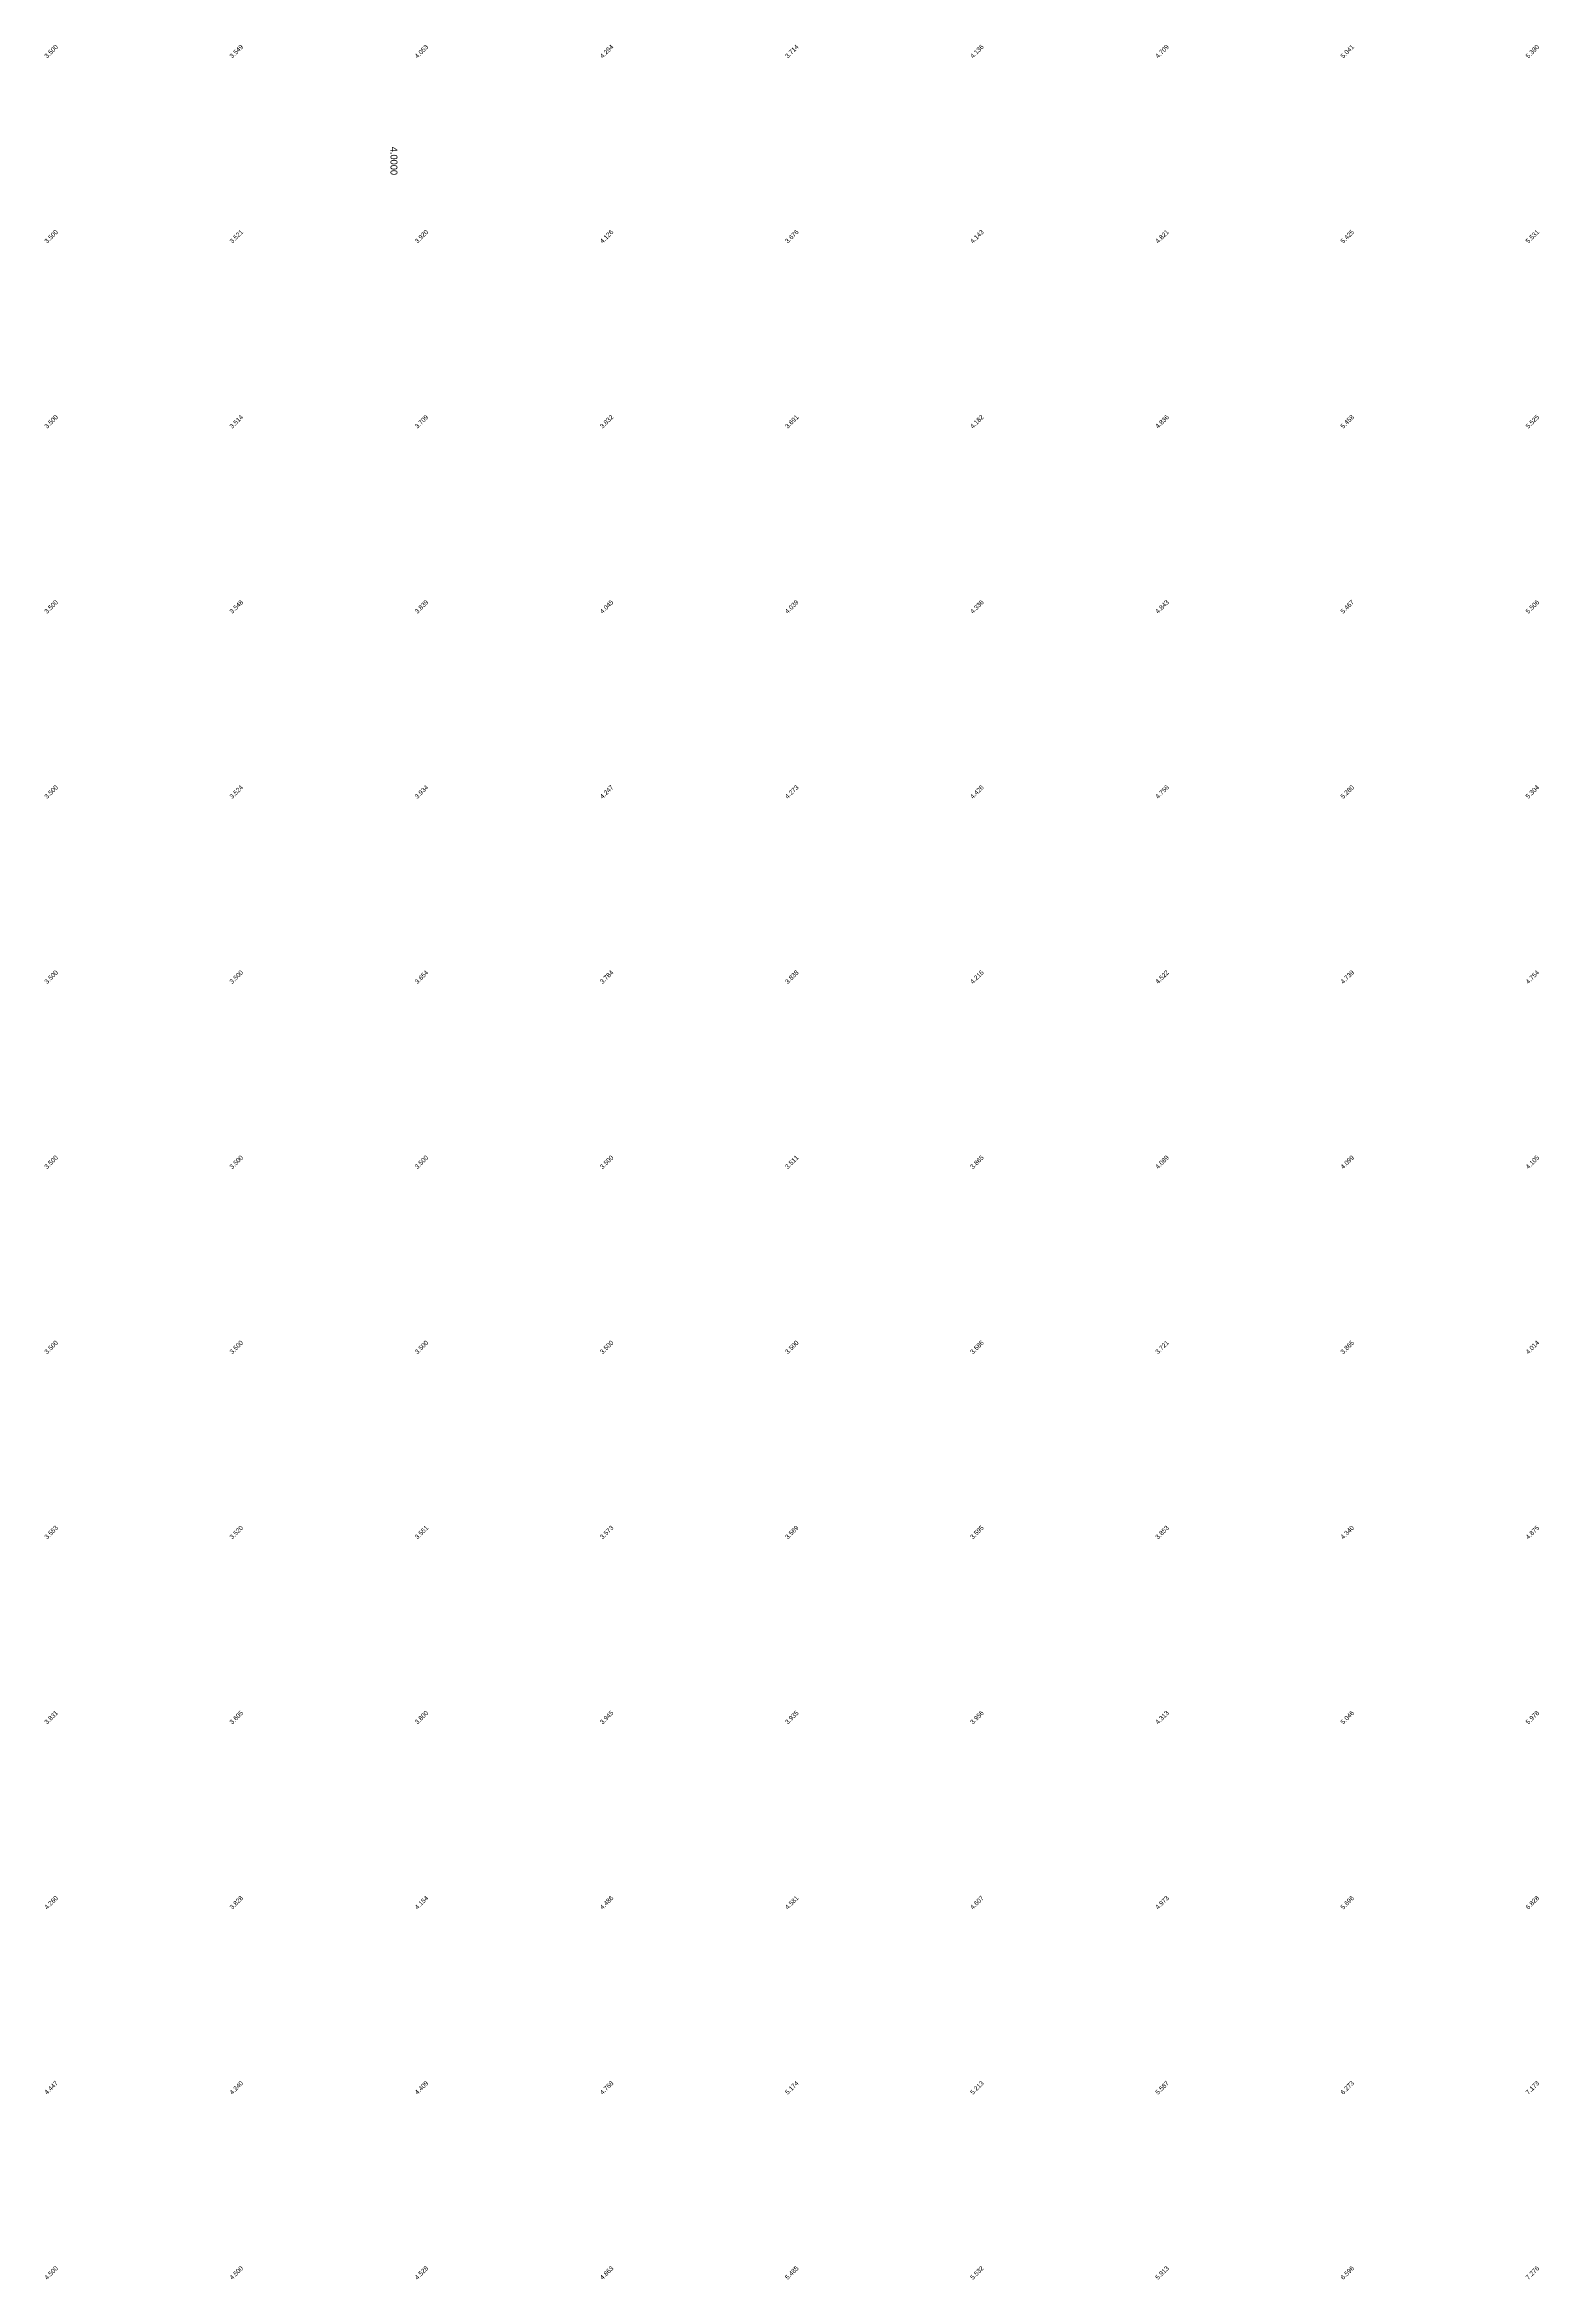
# Model space of a CAD drawing. Header units: metres. Extents: x 286386 to 287779, y 2079267 to 2080589.
# Drawn here: x 287099.3 to 287260.7, y 2079819.3 to 2080060.7 of the extents above; entities that cross this region are included whole.
import ezdxf
from ezdxf.enums import TextEntityAlignment as Align

# ---------------------------------------------------------------- set-up
doc = ezdxf.new("R2010")
doc.units = ezdxf.units.M
doc.header["$MEASUREMENT"] = 0
doc.layers.add('ESContAnn', color=231, linetype='Continuous')
doc.layers.add('ESElevation', color=150, linetype='Continuous')

msp = doc.modelspace()

# ---------------------------------------------------------------- texts
at = {"layer": 'ESContAnn'}
msp.add_text('4.0000', height=0.75, rotation=270, dxfattribs=at).set_placement((287137.03, 2080048.17), align=Align.MIDDLE_CENTER)
at = {"layer": 'ESElevation'}
for s, p in [('3.500', (287100, 2080060)), ('3.549', (287120, 2080060)), ('4.053', (287140, 2080060)), ('4.294', (287160, 2080060)), ('3.714', (287180, 2080060)), ('4.136', (287200, 2080060)), ('4.709', (287220, 2080060)), ('5.041', (287240, 2080060)), ('5.390', (287260, 2080060)), ('3.500', (287100, 2080040)), ('3.521', (287120, 2080040)), ('3.920', (287140, 2080040)), ('4.126', (287160, 2080040)), ('3.676', (287180, 2080040)), ('4.143', (287200, 2080040)), ('4.821', (287220, 2080040)), ('5.425', (287240, 2080040)), ('5.531', (287260, 2080040)), ('3.500', (287100, 2080020)), ('3.514', (287120, 2080020)), ('3.709', (287140, 2080020)), ('3.832', (287160, 2080020)), ('3.691', (287180, 2080020)), ('4.182', (287200, 2080020)), ('4.836', (287220, 2080020)), ('5.458', (287240, 2080020)), ('5.525', (287260, 2080020)), ('3.500', (287100, 2080000)), ('3.548', (287120, 2080000)), ('3.839', (287140, 2080000)), ('4.045', (287160, 2080000)), ('4.039', (287180, 2080000)), ('4.336', (287200, 2080000)), ('4.843', (287220, 2080000)), ('5.467', (287240, 2080000)), ('5.506', (287260, 2080000)), ('3.500', (287100, 2079980)), ('3.524', (287120, 2079980)), ('3.934', (287140, 2079980)), ('4.247', (287160, 2079980)), ('4.273', (287180, 2079980)), ('4.426', (287200, 2079980)), ('4.756', (287220, 2079980)), ('5.280', (287240, 2079980)), ('5.304', (287260, 2079980)), ('3.500', (287100, 2079960)), ('3.500', (287120, 2079960)), ('3.654', (287140, 2079960)), ('3.784', (287160, 2079960)), ('3.838', (287180, 2079960)), ('4.216', (287200, 2079960)), ('4.522', (287220, 2079960)), ('4.739', (287240, 2079960)), ('4.754', (287260, 2079960)), ('3.500', (287100, 2079940)), ('3.500', (287120, 2079940)), ('3.500', (287140, 2079940)), ('3.500', (287160, 2079940)), ('3.511', (287180, 2079940)), ('3.865', (287200, 2079940)), ('4.089', (287220, 2079940)), ('4.099', (287240, 2079940)), ('4.105', (287260, 2079940)), ('3.500', (287100, 2079920)), ('3.500', (287120, 2079920)), ('3.500', (287140, 2079920)), ('3.500', (287160, 2079920)), ('3.500', (287180, 2079920)), ('3.586', (287200, 2079920)), ('3.721', (287220, 2079920)), ('3.865', (287240, 2079920)), ('4.014', (287260, 2079920)), ('3.553', (287100, 2079900)), ('3.520', (287120, 2079900)), ('3.551', (287140, 2079900)), ('3.573', (287160, 2079900)), ('3.569', (287180, 2079900)), ('3.595', (287200, 2079900)), ('3.853', (287220, 2079900)), ('4.340', (287240, 2079900)), ('4.875', (287260, 2079900)), ('3.831', (287100, 2079880)), ('3.605', (287120, 2079880)), ('3.800', (287140, 2079880)), ('3.945', (287160, 2079880)), ('3.935', (287180, 2079880)), ('3.956', (287200, 2079880)), ('4.313', (287220, 2079880)), ('5.046', (287240, 2079880)), ('5.978', (287260, 2079880)), ('4.260', (287100, 2079860)), ('3.828', (287120, 2079860)), ('4.154', (287140, 2079860)), ('4.486', (287160, 2079860)), ('4.581', (287180, 2079860)), ('4.607', (287200, 2079860)), ('4.973', (287220, 2079860)), ('5.696', (287240, 2079860)), ('6.828', (287260, 2079860)), ('4.447', (287100, 2079840)), ('4.240', (287120, 2079840)), ('4.409', (287140, 2079840)), ('4.768', (287160, 2079840)), ('5.174', (287180, 2079840)), ('5.213', (287200, 2079840)), ('5.587', (287220, 2079840)), ('6.273', (287240, 2079840)), ('7.173', (287260, 2079840)), ('4.500', (287100, 2079820)), ('4.500', (287120, 2079820)), ('4.528', (287140, 2079820)), ('4.863', (287160, 2079820)), ('5.485', (287180, 2079820)), ('5.532', (287200, 2079820)), ('5.913', (287220, 2079820)), ('6.596', (287240, 2079820)), ('7.276', (287260, 2079820))]:
    msp.add_text(s, height=0.5, rotation=45, dxfattribs=at).set_placement(p, align=Align.MIDDLE_CENTER)

doc.saveas('drawing.dxf')
